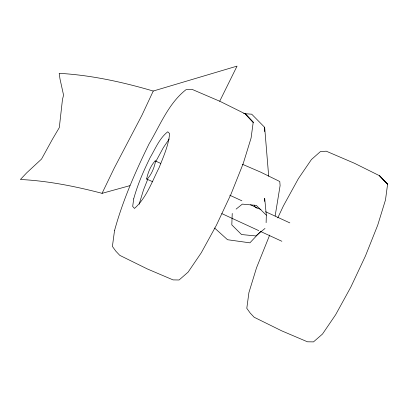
<?xml version="1.0" encoding="UTF-8"?>
<svg xmlns="http://www.w3.org/2000/svg" width="408" height="408" viewBox="0 0 408 408"><rect width="100%" height="100%" fill="white"/><g stroke="black" fill="none" stroke-linecap="round" stroke-linejoin="round"><path stroke-width="0.61" d="M264.634 131.667L264.665 127.352L251.721 114.199L243.663 113.603M264.659 201.455L264.685 198.298L266.327 215.174L266.118 222.671M232.234 213.425L231.81 224.885L241.541 234.544L255.801 235.936L265.006 228.46M139.546 204.245L139.883 201.731L143.514 189.909L147.619 179.571M275.135 216.051L280.107 185.579L279.776 181.514L260.605 172.11L242.372 164.251M152.796 181.82L146.61 178.969C148.007 172.467 150.654 165.801 155.152 160.854L160.778 163.445M153.245 91.04L141.892 115.337L114.255 168.065L102.046 193.346L100.883 193.015C74.531 186.201 47.639 180.831 20.4 179.489L26.704 172.819L41.54 159.064L52.377 139.347L59.303 127.597L62.485 99.368L63.572 95.171L59.986 78.938L59.201 73.333C91.152 75.113 122.604 82.064 153.245 91.04L237.053 66.111L219.698 101.235M155.79 161.568L163.429 147.502L169.249 138.985M269.683 235.074L256.53 267.786L248.916 292.592L246.799 308.331L250.226 313.079L254.169 317.256L281.765 330.868L307.448 341.797L313.492 341.889L322.499 334.04L335.672 314.675L350.819 287.094L365.481 255.898L377.716 225.155L385.489 199.92L387.6 184.181L379.542 175.731L354.496 163.292L326.267 151.19L320.423 151.587L311.421 159.543L298.411 178.587L283.427 205.846L277.766 217.882M254.725 205.183L254.159 206.3L257.213 208.345M260.34 231.749L249.895 242.837L227.531 239.726L214.588 228.011M236.115 209.095L242.342 204.122L256.331 205.387L266.327 215.174M129.928 185.645L102.046 193.346M146.61 178.969L147.191 179.102C151.628 174.359 154.234 167.647 155.57 161.303L155.152 160.854M229.755 195.218L241.888 200.802M250.553 204.796L260.957 209.59M265.577 211.716L289.843 222.895M221.789 213.598L258.769 230.632M260.498 231.433L281.877 241.276M264.665 127.352L268.683 176.225M114.515 230.683L112.404 246.422L115.831 251.17L119.773 255.352L147.364 268.959L173.048 279.893L179.092 279.985L188.103 272.136L201.277 252.771L216.424 225.191L231.081 193.994L243.321 163.251L251.088 138.016L253.205 122.278L245.147 113.822L220.096 101.388L191.867 89.281L186.028 89.678C168.555 103.321 160.058 125.378 149.032 143.937C135.339 171.921 122.706 200.558 114.515 230.683M133.696 198.88L132.687 206.428L134.482 208.432C146.538 197.747 151.96 181.642 159.135 167.622C163.445 156.59 168.55 145.549 169.616 133.61L167.759 131.784C159.385 138.327 155.412 148.696 150.129 157.6C143.611 170.916 137.593 184.544 133.696 198.88M387.6 184.181L379.542 175.731L387.6 184.181M253.205 122.278L245.147 113.822L253.205 122.278"/></g></svg>
